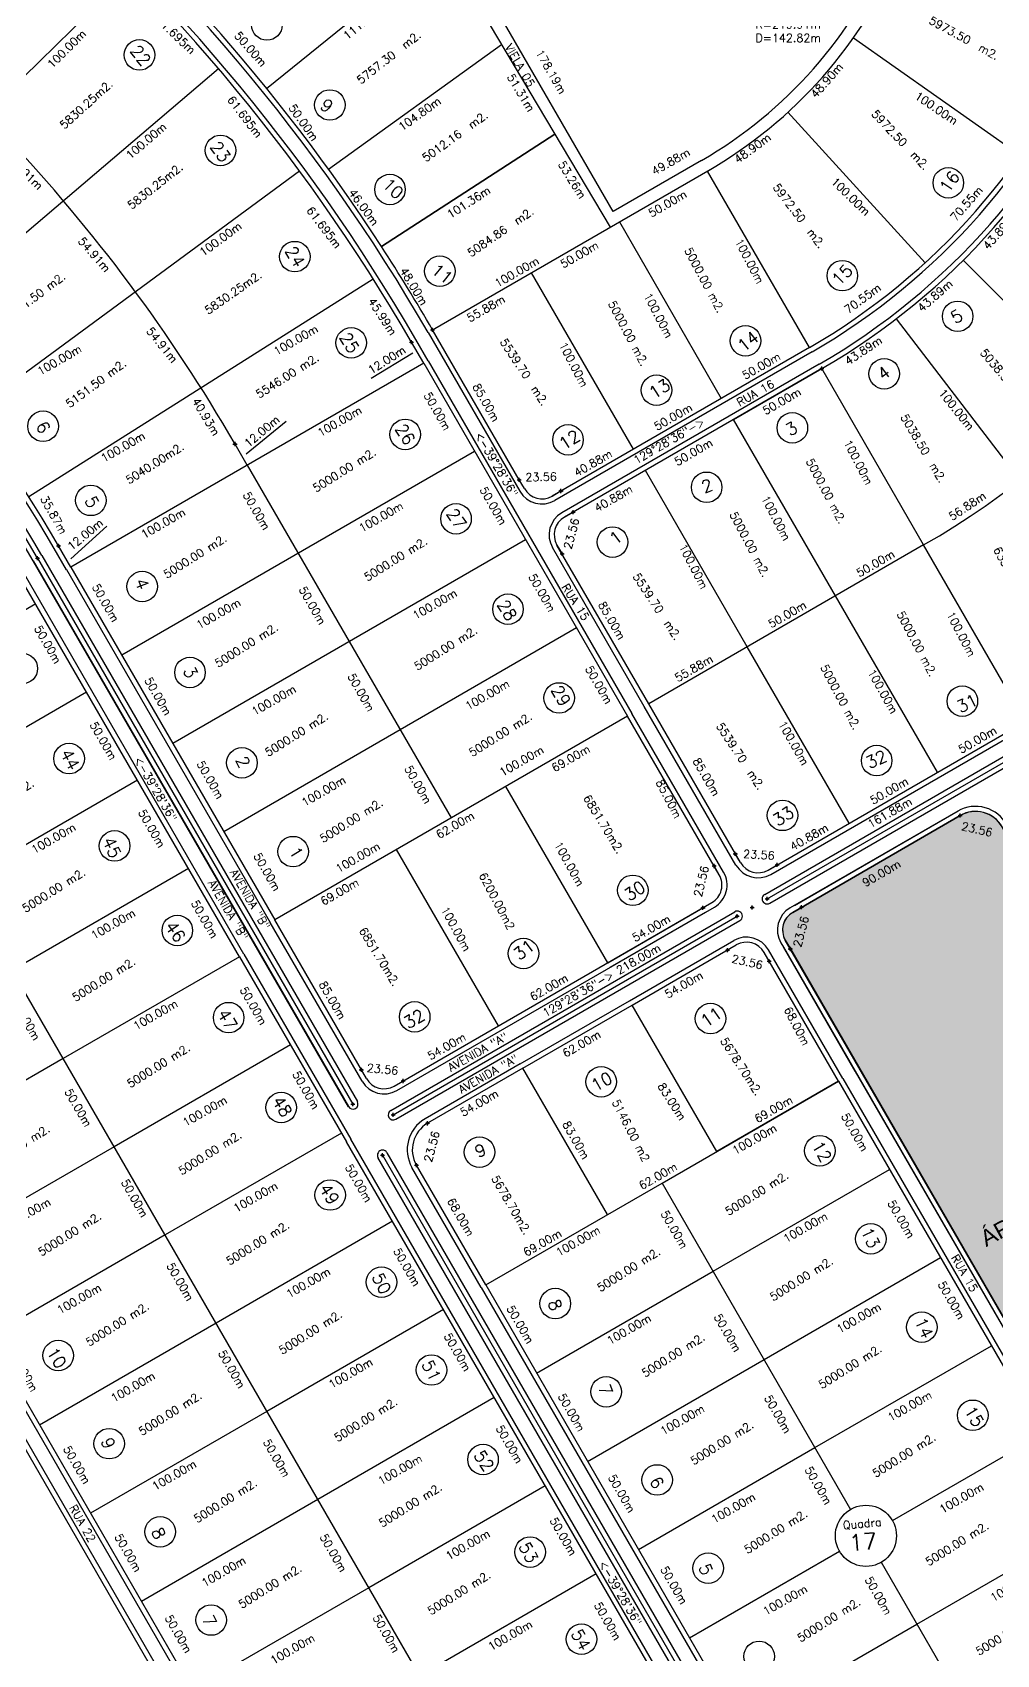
# Model space of a CAD drawing. Extents: x -23785941 to 8798891, y -8418521 to 21897894.
# Drawn here: x -23221 to -22748, y -3203 to -2406 of the extents above; entities that cross this region are included whole.
import ezdxf
from ezdxf.enums import TextEntityAlignment as Align

# ---------------------------------------------------------------- set-up
doc = ezdxf.new("R2010")
doc.units = 0
doc.header["$MEASUREMENT"] = 0
doc.header["$PDMODE"] = 34
doc.header["$PDSIZE"] = 1
doc.layers.get('0').update_dxf_attribs({"linetype": 'CONTINUOUS'})
for name, color, linetype in [('CALCADA', 3, 'CONTINUOUS'), ('REG60_100', 2, 'CONTINUOUS'), ('RUA', 1, 'CONTINUOUS'), ('VEGE', 102, 'CONTINUOUS'), ('VIEWPORT', 7, 'CONTINUOUS')]:
    doc.layers.add(name, color=color, linetype=linetype)
doc.styles.add('1_5MM', font='romans.shx', dxfattribs={"height": 6})
doc.styles.add('1MM', font='romans.shx', dxfattribs={"height": 4})
doc.styles.add('2MM', font='romans.shx', dxfattribs={"height": 8})

msp = doc.modelspace()

# ---------------------------------------------------------------- hatches: boundary and pattern name
at = {"layer": 'VEGE'}
h = msp.add_hatch(dxfattribs=at)
h.set_pattern_fill('GRASS', color=256, scale=5, angle=69.49536, style=0)
h.set_pattern_definition([(159.495356, (-17588.3454, 15679.0388), (-4.5499744, -2.07309746), [0.9375, -6.1335678]), (114.495356, (-17588.3454, 15679.039), (-4.5499744, -2.0730975), [0.9375, -4.0625]), (204.495356, (-17588.3454, 15679.039), (2.0730975, -4.5499744), [0.9375, -4.0625])])
h.paths.add_polyline_path([(-22745.3, -2796.22, 0.414409), (-22765.79, -2790.74), (-22765.79, -2790.74), (-22848.05, -2838.27, 0.414214), (-22851.7, -2851.93), (-22849.2, -2856.26), (-22849.2, -2856.26), (-22626.83, -3241.13), (-22535.37, -3159.56)])

# ---------------------------------------------------------------- linework, layer by layer
for p, q in [((-22936.12, -2494.18), (-23024.85, -2340.61)), ((-23032.07, -2343.17), (-22937.63, -2501.98)), ((-23106.26, -2433.8), (-23019.78, -2363.83)), ((-23233.88, -2436.27), (-23173.17, -2376.75)), ((-23075.88, -2473.51), (-22991.04, -2412.18)), ((-22818.19, -2408.9), (-22736.45, -2466.5)), ((-23282.27, -2553.67), (-23129.94, -2424.07)), ((-22850.45, -2445.52), (-22783, -2519.34)), ((-23049.86, -2511.46), (-22964.83, -2456.24)), ((-22964.83, -2456.24), (-23049.86, -2511.46)), ((-23049.86, -2511.46), (-22964.86, -2456.25)), ((-23251.24, -2592.87), (-23090.14, -2474.31)), ((-23024.8, -2552.34), (-22888.63, -2473.67)), ((-22892.83, -2469.16), (-22936.12, -2494.18)), ((-22839.8, -2560.94), (-22889.83, -2474.36)), ((-22933.12, -2499.37), (-22883.09, -2585.96)), ((-22764.31, -2518.1), (-22623.13, -2659.76)), ((-23223.05, -2634.15), (-23054, -2527.24)), ((-22976.41, -2524.39), (-22926.39, -2610.97)), ((-22797.32, -2546.98), (-22675.65, -2705.76)), ((-23024.8, -2552.34), (-23024.78, -2552.38)), ((-22982.27, -2625.94), (-23024.8, -2552.34)), ((-23054.9, -2576.05), (-23034.54, -2563.55)), ((-23029.19, -2568.74), (-23035.21, -2558.34)), ((-22839.8, -2560.94), (-22966.11, -2633.92)), ((-23029.19, -2568.74), (-23202.36, -2668.79)), ((-23029.19, -2568.74), (-23202.36, -2668.79)), ((-23029.19, -2568.74), (-22929.13, -2741.91)), ((-22833.8, -2571.33), (-22960.11, -2644.32)), ((-22877.09, -2596.35), (-22833.79, -2571.34)), ((-22833.79, -2571.34), (-22871.89, -2593.35)), ((-22783.77, -2657.92), (-22833.8, -2571.33)), ((-23096.64, -2597.23), (-23116.4, -2613.39)), ((-22827.06, -2682.93), (-22877.09, -2596.35)), ((-23115.77, -2618.76), (-23121.8, -2608.37)), ((-23004.17, -2612.03), (-23177.34, -2712.08)), ((-23115.77, -2618.76), (-23015.72, -2791.94)), ((-22979.77, -2630.27), (-22982.27, -2625.94)), ((-22870.35, -2707.95), (-22920.38, -2621.36)), ((-22966.11, -2633.92), (-22961.78, -2631.42)), ((-22960.11, -2644.32), (-22955.78, -2641.81)), ((-23184.66, -2648.76), (-23202.38, -2664.7)), ((-23202.36, -2668.79), (-23208.38, -2658.4)), ((-22979.16, -2655.32), (-23152.33, -2755.38)), ((-22918.74, -2735.9), (-22963.76, -2657.98)), ((-22963.76, -2657.98), (-22961.26, -2662.31)), ((-22783.77, -2657.92), (-22918.74, -2735.9)), ((-22733.74, -2744.51), (-22783.77, -2657.92)), ((-23220.92, -2665.64), (-23066.08, -2933.64)), ((-23119.58, -2860.03), (-23229.16, -2670.41)), ((-23202.36, -2668.79), (-23102.3, -2841.96)), ((-22777.03, -2769.52), (-22827.06, -2682.93)), ((-23219.64, -2686.86), (-23306.22, -2736.89)), ((-22954.14, -2698.61), (-23127.32, -2798.67)), ((-22820.33, -2794.53), (-22870.35, -2707.95)), ((-23194.62, -2730.15), (-23268.22, -2772.68)), ((-22873.71, -2813.83), (-22918.74, -2735.9)), ((-22929.13, -2741.91), (-23102.3, -2841.96)), ((-22884.1, -2819.84), (-22929.13, -2741.91)), ((-23169.61, -2773.45), (-23256.2, -2823.47)), ((-22938.85, -2863.01), (-22988.87, -2776.43)), ((-23206.16, -2910.07), (-23273.71, -2793.17)), ((-22848.05, -2838.27), (-22765.79, -2790.74)), ((-22848.05, -2838.27), (-22765.79, -2790.74)), ((-22992.53, -2894.03), (-23042.56, -2807.44)), ((-22873.71, -2813.83), (-22876.22, -2809.5)), ((-23144.6, -2816.74), (-23231.18, -2866.77)), ((-22884.1, -2819.84), (-22886.61, -2815.51)), ((-22860.05, -2817.49), (-22855.72, -2814.99)), ((-23043.62, -2923.55), (-22887.76, -2833.5)), ((-22887.76, -2833.5), (-22887.76, -2833.5)), ((-23057.28, -2919.89), (-23102.3, -2841.96)), ((-22938.85, -2863.01), (-22892.09, -2836)), ((-22937.59, -2865.18), (-22890.84, -2838.16)), ((-22848.05, -2838.27), (-22843.72, -2835.77)), ((-22926.84, -2883.79), (-22875.75, -2854.28)), ((-22825.57, -2921.14), (-22862.09, -2857.93)), ((-22851.7, -2851.93), (-22610.07, -3270.14)), ((-22851.7, -2851.93), (-22851.7, -2851.93)), ((-22851.7, -2851.93), (-22849.2, -2856.26)), ((-22851.7, -2851.93), (-22610.07, -3270.14)), ((-23119.58, -2860.03), (-23206.17, -2910.06)), ((-23119.58, -2860.03), (-23067.05, -2950.95)), ((-22980.52, -2914.81), (-22926.84, -2883.79)), ((-22885.32, -2955.66), (-22926.84, -2883.79)), ((-23094.57, -2903.33), (-23181.15, -2953.35)), ((-23206.17, -2910.06), (-23292.75, -2960.09)), ((-22895.99, -3446.9), (-23206.17, -2910.06)), ((-22980.52, -2914.81), (-23027.28, -2941.83)), ((-22939, -2986.68), (-22980.52, -2914.81)), ((-22912.16, -2971.17), (-22825.57, -2921.14)), ((-22825.57, -2921.14), (-22885.32, -2955.66)), ((-22825.57, -2921.14), (-22620.46, -3276.14)), ((-23181.15, -2953.35), (-23267.74, -3003.38)), ((-23069.55, -2946.62), (-23156.14, -2996.65)), ((-22814.41, -3388.21), (-23067.05, -2950.95)), ((-23292.75, -2960.09), (-23009.28, -3450.72)), ((-23303.14, -2966.09), (-23017.32, -3460.78)), ((-22998.74, -3021.2), (-23032.76, -2962.32)), ((-22887.14, -3014.46), (-22800.56, -2964.43)), ((-22998.74, -3021.2), (-22912.16, -2971.17)), ((-22912.16, -2971.17), (-22819.61, -3131.35)), ((-23044.54, -2989.91), (-23131.12, -3039.94)), ((-23156.14, -2996.65), (-23242.73, -3046.67)), ((-22862.13, -3057.76), (-22775.54, -3007.73)), ((-22973.73, -3064.49), (-22887.14, -3014.46)), ((-22998.74, -3021.2), (-22793.63, -3376.2)), ((-23019.52, -3033.2), (-23106.11, -3083.23)), ((-23131.12, -3039.94), (-23217.71, -3089.97)), ((-22948.72, -3107.78), (-22862.13, -3057.76)), ((-22837.12, -3101.05), (-22750.53, -3051.02)), ((-22994.51, -3076.5), (-23081.1, -3126.53)), ((-23106.11, -3083.23), (-23192.7, -3133.26)), ((-22799.11, -3136.84), (-22725.51, -3094.31)), ((-22923.7, -3151.08), (-22837.12, -3101.05)), ((-22969.5, -3119.79), (-23056.08, -3169.82)), ((-23081.1, -3126.53), (-23167.68, -3176.55)), ((-22787.09, -3187.64), (-22700.5, -3137.61)), ((-22898.69, -3194.37), (-22825.09, -3151.85)), ((-22804.6, -3157.33), (-22702.04, -3334.83)), ((-22944.48, -3163.08), (-23031.07, -3213.11)), ((-23056.08, -3169.82), (-23142.67, -3219.85)), ((-22873.67, -3237.66), (-22787.09, -3187.64))]:
    msp.add_line(p, q)
at = {"color": 100}
for p, q in [((-23066.01, -2933.75), (-23220.92, -2665.64)), ((-23218.75, -2664.39), (-23063.91, -2932.39)), ((-23216.59, -2663.14), (-23061.75, -2931.14)), ((-22861.79, -2829.47), (-22728.99, -2752.74)), ((-22860.54, -2831.63), (-22727.74, -2754.9)), ((-22859.29, -2833.8), (-22726.48, -2757.07)), ((-22847.14, -2834.86), (-22766.75, -2788.41)), ((-23045.36, -2935.53), (-22876.51, -2837.97)), ((-23044.11, -2937.69), (-22875.26, -2840.14)), ((-23042.86, -2939.85), (-22874.01, -2842.3)), ((-22801.18, -3392.11), (-23051.63, -2958.64)), ((-23049.41, -2957.5), (-22799.02, -3390.86)), ((-23047.24, -2956.25), (-22796.85, -3389.61))]:
    msp.add_line(p, q, dxfattribs=at)
at = {"color": 0}
msp.add_line((-22860.05, -2817.49), (-22733.74, -2744.51), dxfattribs=at)
at = {"color": 3}
for p, q in [((-22767.03, -2788.57), (-22849.3, -2836.1)), ((-22765.78, -2790.74), (-22848.05, -2838.27)), ((-22765.79, -2790.74), (-22765.79, -2790.74)), ((-22764.87, -2787.33), (-22764.87, -2787.33)), ((-22853.87, -2853.18), (-22853.85, -2853.22)), ((-22853.85, -2853.22), (-22852.62, -2855.35)), ((-22852.62, -2855.35), (-22852.62, -2855.35)), ((-22852.62, -2855.35), (-22612.23, -3271.39)), ((-22610.07, -3270.14), (-22851.7, -2851.93)), ((-22851.7, -2851.93), (-22851.68, -2851.97)), ((-22851.68, -2851.97), (-22849.2, -2856.26)), ((-22849.2, -2856.26), (-22849.2, -2856.26)), ((-22849.2, -2856.26), (-22610.07, -3270.14))]:
    msp.add_line(p, q, dxfattribs=at)
for centre in [(-23106.13, -2402.63), (-23168.72, -2417.36), (-23075.21, -2441.93), (-23128.88, -2464.23), (-23045.73, -2483.38), (-22771.65, -2480.14), (-23092.47, -2516.37), (-23021.26, -2523.55), (-22823.68, -2525.72), (-22767.07, -2545.68), (-23064.74, -2558.71), (-22871.2, -2557.67), (-22803.11, -2573.88), (-22914.87, -2581.96), (-23216.01, -2599.65), (-22848.2, -2600.4), (-23038.24, -2603.64), (-22958.34, -2606.32), (-22890.28, -2629.61), (-23192.58, -2636.03), (-23013.3, -2645.06), (-22936.47, -2656.5), (-23167.33, -2678.3), (-22987.8, -2689.48), (-23226.22, -2718.58), (-23143.9, -2720.49), (-22962.7, -2733.03), (-22764.76, -2734.57), (-23203.25, -2762.8), (-23118.4, -2764.91), (-22806.84, -2763.78), (-22853.03, -2790.67), (-23180.9, -2805.67), (-23093.29, -2808.46), (-22926.53, -2827.46), (-23150.12, -2847.15), (-22980.21, -2858.48), (-23124.92, -2889.95), (-23033.59, -2889.57), (-22888.36, -2890.43), (-22942.04, -2921.45), (-23099.1, -2934.11), (-23001.78, -2955.97), (-22834.71, -2955.3), (-23075.08, -2977.03), (-22809.7, -2998.59), (-23049.88, -3019.83), (-22964.59, -3030.34), (-22784.68, -3041.88), (-23208.57, -3055.81), (-23025.36, -3062.94), (-22939.58, -3073.63), (-22759.67, -3085.17), (-23183.56, -3099.11), (-23000.04, -3106.91), (-22914.56, -3116.92), (-23158.54, -3142.4), (-22976.94, -3152.32), (-22889.55, -3160.22), (-23133.53, -3185.69), (-22951.74, -3195.11), (-22864.53, -3203.51)]:
    msp.add_circle(centre, 7.5)
at = {"color": 5}
msp.add_circle((-22812.1, -3144.34), 15, dxfattribs=at)
for centre, radius, start, end in [((-23822.21, -3013.12), 920.97, 33.0048, 50.35425), ((-23822.25, -3013.09), 908.97, 30.01869, 50.35425), ((-23002.85, -2278.75), 219.92, 300.01865, 337.22869), ((-23002.85, -2278.75), 225.92, 300.01865, 337.22869), ((-23002.85, -2278.75), 325.92, 300.01865, 337.22869), ((-23002.85, -2278.75), 337.92, 300.01865, 337.22869), ((-23002.85, -2278.75), 437.92, 300.01865, 337.22869), ((-23822.25, -3013.09), 808.97, 30.01869, 43.36936), ((-23822.25, -3013.09), 708.97, 30.01869, 50.35425), ((-22971.11, -2625.27), 10, 210.01869, 300.01869), ((-22955.11, -2652.97), 10, 120.01869, 210.01869), ((-23048.62, -2914.89), 10, 210.01869, 300.01869), ((-23019.77, -2954.81), 15, 120.01869, 210.01869)]:
    msp.add_arc(centre, radius, start, end)
at = {"color": 100}
for centre, radius, start, end in [((-23822.23, -3013.07), 696.97, 30.01869, 50.35423), ((-23822.23, -3013.07), 699.47, 30.01869, 50.35423), ((-23822.23, -3013.07), 694.47, 30.01869, 50.35423), ((-22860.54, -2831.63), 2.5, 120.01719, 300.01719), ((-22875.26, -2840.14), 2.5, 300.01869, 120.01869), ((-23063.91, -2932.39), 2.5, 210.01766, 30.01766), ((-23044.11, -2937.69), 2.5, 120.01869, 300.01869), ((-23049.41, -2957.5), 2.5, 30.01863, 210.01863)]:
    msp.add_arc(centre, radius, start, end, dxfattribs=at)
at = {"color": 3}
for centre, radius, start, end in [((-22758.28, -2803.72), 17.49, 28.20999, 120.01869), ((-22758.28, -2803.72), 14.99, 30.01869, 120.01869), ((-22843.04, -2846.93), 12.5, 120.01869, 210.01869), ((-22843.04, -2846.93), 10, 120.01869, 210.01869), ((-22843.04, -2846.93), 10, 120.01869, 210.01869)]:
    msp.add_arc(centre, radius, start, end, dxfattribs=at)
at = {"color": 0}
for centre, start, end in [((-22865.06, -2808.83), 210.01869, 300.01869), ((-22892.76, -2824.84), 300.01869, 30.01869), ((-22843.04, -2846.93), 120.01869, 210.01869), ((-22843.04, -2846.93), 120.01869, 210.01869), ((-22870.75, -2862.94), 30.01869, 120.01869)]:
    msp.add_arc(centre, 10, start, end, dxfattribs=at)
for p in [(-23035.21, -2558.34), (-22833.79, -2571.34), (-22833.79, -2571.34), (-22833.79, -2571.34), (-23121.8, -2608.37), (-22982.27, -2625.94), (-22961.78, -2631.42), (-22955.78, -2641.81), (-23208.38, -2658.4), (-23218.75, -2664.39), (-22961.26, -2662.31), (-22765.79, -2790.74), (-22876.22, -2809.5), (-22886.61, -2815.51), (-22855.72, -2814.99), (-22860.54, -2831.63), (-22843.72, -2835.77), (-22892.09, -2836), (-22875.26, -2840.14), (-22867.9, -2835.88), (-22849.2, -2856.26), (-23063.91, -2932.39), (-23044.11, -2937.69), (-23049.41, -2957.5)]:
    msp.add_point(p)
at = {"color": 5}
msp.add_point((-22867.9, -2835.88), dxfattribs=at)
at = {"color": 0}
for p in [(-22880.08, -2856.78), (-22859.59, -2862.26), (-23059.78, -2915.56), (-23039.29, -2921.05), (-23027.28, -2941.83), (-23032.76, -2962.32)]:
    msp.add_point(p, dxfattribs=at)
at = {"layer": 'CALCADA'}
for p, q in [((-23026.96, -2553.59), (-22981.94, -2631.52)), ((-23027.02, -2567.48), (-23033.05, -2557.09)), ((-22838.55, -2563.11), (-22964.86, -2636.09)), ((-23027.02, -2567.48), (-22926.96, -2740.66)), ((-22835.05, -2569.17), (-22961.36, -2642.15)), ((-23204.52, -2670.05), (-23210.54, -2659.66)), ((-22920.9, -2737.16), (-22965.93, -2659.23)), ((-23117.42, -2858.78), (-23226.99, -2669.16)), ((-23204.52, -2670.04), (-23104.47, -2843.21)), ((-22875.88, -2815.08), (-22920.9, -2737.16)), ((-22881.94, -2818.58), (-22926.96, -2740.66)), ((-22858.8, -2819.65), (-22732.49, -2746.67)), ((-23042.36, -2925.71), (-22886.51, -2835.66)), ((-23059.44, -2921.14), (-23104.47, -2843.21)), ((-22928.09, -2881.63), (-22877, -2852.11)), ((-22823.41, -2919.89), (-22859.93, -2856.68)), ((-22817.35, -2916.39), (-22852.62, -2855.34)), ((-23117.42, -2858.78), (-23064.89, -2949.7)), ((-22981.77, -2912.65), (-22928.09, -2881.63)), ((-22981.77, -2912.65), (-23028.53, -2939.66)), ((-22823.41, -2919.89), (-22618.29, -3274.89)), ((-22817.35, -2916.39), (-22612.23, -3271.39)), ((-22812.24, -3386.96), (-23064.89, -2949.7)), ((-23294.92, -2961.34), (-23010.95, -3452.81)), ((-23300.98, -2964.84), (-23013.8, -3461.88)), ((-23000.91, -3022.45), (-23034.93, -2963.57)), ((-23000.91, -3022.45), (-22795.79, -3377.45))]:
    msp.add_line(p, q, dxfattribs=at)
for centre, radius, start, end in [((-23822.25, -3013.09), 918.47, 30.01869, 50.35425), ((-23822.25, -3013.09), 911.47, 30.01869, 50.35425), ((-23002.85, -2278.75), 328.42, 300.01865, 337.22869), ((-23002.85, -2278.75), 335.42, 300.01865, 337.22869), ((-23822.25, -3013.09), 706.47, 30.01869, 50.35425), ((-22971.11, -2625.27), 12.5, 210.01869, 300.01869), ((-22955.11, -2652.97), 12.5, 120.01869, 210.01869), ((-22892.76, -2824.84), 12.5, 300.01869, 30.01869), ((-22865.06, -2808.83), 12.5, 210.01869, 300.01869), ((-22870.75, -2862.94), 12.5, 30.01869, 120.01869), ((-23048.62, -2914.89), 12.5, 210.01869, 300.01869), ((-23019.77, -2954.81), 17.5, 120.01869, 210.01869)]:
    msp.add_arc(centre, radius, start, end, dxfattribs=at)
at = {"layer": 'REG60_100', "color": 3}
msp.add_lwpolyline([(-22745.3, -2796.22, 0.414409), (-22765.79, -2790.74), (-22765.79, -2790.74), (-22848.05, -2838.27, 0.414214), (-22851.7, -2851.93), (-22849.2, -2856.26), (-22849.2, -2856.26), (-22610.07, -3270.14, 0.414214), (-22596.4, -3273.8), (-22509.82, -3223.77, 0.414214), (-22506.16, -3210.11)], format="xyb", close=True, dxfattribs=at)
at = {"layer": 'REG60_100'}
msp.add_arc((-23822.23, -3013.09), 920.97, 30.01869, 33.00198, dxfattribs=at)
at = {"layer": 'VIEWPORT'}
msp.add_point((-23024.8, -2552.34), dxfattribs=at)

# ---------------------------------------------------------------- texts
at = {"style": '1MM'}
msp.add_text('12.00m', height=4, rotation=32.39839, dxfattribs=at).set_placement((-23047.35, -2567.06), align=Align.MIDDLE)
at = {"color": 1, "style": '1MM'}
for s, rotation, p in [('<-39%%d28\'36"', 300.45853, (-22993.38, -2618.39)), ('129%%d28\'36"->', 30.01869, (-22908.83, -2606.85)), ('<-39%%d28\'36" ', 300.39386, (-23160.04, -2778.95)), ('161.88m', 30.01869, (-22800.4, -2789.3)), ('129%%d28\'36"-> 218.00m', 30.01869, (-22941.87, -2871.58)), ('<-39%%d28\'36" ', 300.39386, (-22931.91, -3173.6))]:
    msp.add_text(s, height=4, rotation=rotation, dxfattribs=at).set_placement(p, align=Align.MIDDLE)
at = {"color": 5, "style": '1MM'}
for s, rotation, p in [('23.56', 347.13794, (-22757.58, -2797.51)), ('90.00m', 30.01841, (-22804.51, -2819.05)), ('23.56', 75.01869, (-22843.98, -2847.68))]:
    msp.add_text(s, height=4, rotation=rotation, dxfattribs=at).set_placement(p, align=Align.MIDDLE)
at = {"attachment_point": 1}
for s, insert, char_height, width, rotation, style in [('VIELA 05', (-22986.02, -2411.39), 4, 603.212, 299.80678, '1MM'), ('9', (-23077.21, -2438.34), 6, 7.631, 325.76566, '1_5MM'), ('16', (-22776.4, -2482.1), 6, 4.972, 55.44749, '1_5MM'), ('10', (-23045.75, -2477.18), 6, 2.438, 315.21315, '1_5MM'), ('11', (-23022.36, -2519.24), 6, 3.251, 321.99165, '1_5MM'), ('15', (-22829.47, -2526.92), 6, 4.972, 45.669, '1_5MM'), ('5', (-22771.36, -2544.51), 6, 0.71, 30.80889, '1_5MM'), ('14', (-22875.84, -2558.83), 6, 5.683, 38.77111, '1_5MM'), ('4', (-22807.32, -2572.67), 6, 2.841, 37.46536, '1_5MM'), ('13', (-22919.37, -2581.48), 6, 3.552, 32.59977, '1_5MM'), ('12', (-22963.62, -2606.47), 6, 7.103, 32.59796, '1_5MM'), ('3', (-22852.35, -2599.45), 6, 4.972, 28.65305, '1_5MM'), ('2', (-22893.57, -2626.99), 6, 2.131, 20.38261, '1_5MM'), ('5', (-23190.48, -2633.15), 6, 8.086, 297.43349, '1_5MM'), ('1', (-22938.75, -2653.38), 6, 1.421, 35.93221, '1_5MM'), ('4', (-23165.48, -2673.6), 6, 7.412, 289.62328, '1_5MM'), ('3', (-23142.17, -2716.71), 6, 9.434, 297.88901, '1_5MM'), ('44', (-23202.54, -2757.26), 6, 30, 297.86089, '1_5MM'), ('2', (-23116.33, -2760.8), 6, 6.739, 296.07082, '1_5MM'), ('45', (-23181.59, -2800.52), 6, 30, 294.52277, '1_5MM'), ('1', (-23090.42, -2805.21), 6, 4.527, 300.86236, '1_5MM'), ('46', (-23151.52, -2841.8), 6, 30, 304.82581, '1_5MM'), ('31', (-22985.89, -2857.41), 6, 1.421, 36.99939, '1_5MM'), ('47', (-23125.58, -2884.95), 6, 33, 300.59464, '1_5MM'), ('48', (-23098.91, -2927.61), 6, 33, 303.13729, '1_5MM'), ('9', (-23004.81, -2953.33), 6, 6.898, 20.89172, '1_5MM'), ('49', (-23075.67, -2970.61), 6, 23, 302.21784, '1_5MM'), ('50', (-23049.43, -3014.51), 6, 30, 296.81327, '1_5MM'), ('8', (-22962.9, -3027.46), 6, 4.927, 293.30382, '1_5MM'), ('51', (-23025.02, -3057.33), 6, 30, 296.30084, '1_5MM'), ('7', (-22938.03, -3069.23), 6, 3.942, 289.94847, '1_5MM'), ('9', (-23182.21, -3095.37), 6, 8.76, 292.13659, '1_5MM'), ('52', (-22999.93, -3101.54), 6, 23, 303.49414, '1_5MM'), ('6', (-22913.34, -3114.48), 6, 3.942, 299.09634, '1_5MM'), ('8', (-23157.82, -3139.47), 6, 7.412, 297.64467, '1_5MM'), ('53', (-22977.46, -3146.58), 6, 30, 297.889, '1_5MM'), ('5', (-22888.84, -3157.31), 6, 8.212, 292.78695, '1_5MM'), ('7', (-23132.87, -3182.43), 6, 8.76, 297.12529, '1_5MM'), ('54', (-22951.8, -3189.41), 6, 30, 298.09891, '1_5MM')]:
    msp.add_mtext(s, dxfattribs=dict(at, insert=insert, char_height=char_height, width=width, rotation=rotation, style=style))
at = {"char_height": 6, "attachment_point": 1, "style": '1_5MM'}
for s, insert, rotation in [('22', (-23169.03, -2411.69), 308.30125), ('23', (-23129.53, -2458.92), 305.83067), ('24', (-23092.34, -2510.43), 300.42828), ('25', (-23065.79, -2552.75), 301.82769), ('6', (-23214.56, -2596.39), 299.64457), ('26', (-23038.52, -2597.6), 302.65169), ('27', (-23013.48, -2639.14), 303.49408), ('28', (-22988.31, -2683.97), 301.3647), ('29', (-22961.79, -2725.97), 300.31499), ('31', (-22768.37, -2735.23), 26.44296), ('32', (-22812.92, -2762.55), 24.46826), ('33', (-22858.64, -2791.32), 33.0849), ('30', (-22931.56, -2828.02), 33.31114), ('32', (-23039.86, -2890.62), 31.17868), ('11', (-22893.94, -2890.09), 34.25197), ('10', (-22947.74, -2921.26), 29.23197), ('12', (-22833.63, -2949.69), 299.50431), ('13', (-22809.45, -2992.04), 296.15157), ('14', (-22783.07, -3036.32), 294.52274), ('10', (-23209.44, -3050.98), 301.36474), ('15', (-22758.94, -3079.77), 300.8623)]:
    msp.add_mtext(s, dxfattribs=dict(at, insert=insert, rotation=rotation))
at = {"color": 5, "insert": (-22756.97, -2995.63), "char_height": 8, "width": 305.392, "attachment_point": 1, "rotation": 28.83472, "style": '2MM'}
msp.add_mtext('\\fArial|b0|i0|c0|p34;ÁREA VERDE "B":\\P   60.220,50m2', dxfattribs=at)
at = {"color": 1, "insert": (-22823.59, -3137.17), "char_height": 4, "attachment_point": 1, "rotation": 5.03393, "style": '1MM'}
msp.add_mtext('Quadra', dxfattribs=at)
at = {"color": 1, "insert": (-22820.72, -3143.95), "char_height": 8, "width": 20.682, "attachment_point": 1, "rotation": 5.03393, "style": '2MM'}
msp.add_mtext('17', dxfattribs=at)
at = {"layer": 'REG60_100', "style": '1MM'}
for s, rotation, p in [('111.24m', 38.97758, (-23058.62, -2401.02)), ('61.695m', 316.45202, (-23150.79, -2407.58)), ('100.00m', 44.43202, (-23204.47, -2414.37)), ('50.00m', 311.51268, (-23114.11, -2414.47)), ('51.31m', 301.27436, (-22981.44, -2435.93)), ('48.90m', 48.62286, (-22831.32, -2429.85)), ('100.00m', 325.93115, (-22777.5, -2443.53)), ('61.695m', 307.47106, (-23116.94, -2447.73)), ('50.00m', 305.3745, (-23088.17, -2450.54)), ('104.80m', 35.71619, (-23031.19, -2446.3)), ('100.00m', 40.39111, (-23165.44, -2459.52)), ('48.90m', 36.21508, (-22867.78, -2463.17)), ('54.91m', 316.45202, (-23224.51, -2475.41)), ('53.26m', 301.83876, (-22956.3, -2478.63)), ('46.00m', 306.34675, (-23058.57, -2492.1)), ('101.36m', 32.85091, (-23007.08, -2489.62)), ('100.00m', 315.99059, (-22819.59, -2486.85)), ('70.55m', 48.62286, (-22762.72, -2490.27)), ('61.695m', 307.47106, (-23078.07, -2502.06)), ('50.00m', 30.01869, (-22909.48, -2490.33)), ('43.89m', 48.62425, (-22746.81, -2504.28)), ('54.91m', 311.25271, (-23190.85, -2515.37)), ('100.00m', 36.35028, (-23128.94, -2507.73)), ('100.00m', 297.53972, (-22869.22, -2518.55)), ('50.00m', 30.01869, (-22952.77, -2515.34)), ('48.00m', 301.51202, (-23034, -2530.93)), ('100.00m', 30.01869, (-22983.48, -2523.9)), ('70.55m', 36.22313, (-22813.76, -2536.91)), ('43.89m', 41.18202, (-22778.18, -2535.55)), ('45.99m', 303.04115, (-23049.41, -2545.78)), ('55.88m', 30.01869, (-22998.61, -2541.83)), ('100.00m', 297.53972, (-22913.96, -2545.22)), ('54.91m', 309.04801, (-23157.56, -2559.75)), ('100.00m', 30.01869, (-23091.97, -2557.26)), ('100.00m', 30.01869, (-23208.03, -2567.08)), ('100.00m', 297.53972, (-22955.56, -2569.34)), ('43.89m', 33.7398, (-22813.34, -2562.48)), ('50.00m', 30.01869, (-22863.45, -2569.99)), ('85.00m', 300.01869, (-22998.51, -2587.98)), ('40.93m', 301.16425, (-23136.01, -2594.96)), ('50.00m', 300.01869, (-23022.45, -2592.27)), ('50.00m', 30.01869, (-22853.44, -2587.31)), ('100.00m', 308.85933, (-22767.64, -2591.45)), ('12.00m', 40.12621, (-23108.63, -2602.12)), ('100.00m', 30.01869, (-23070.48, -2597.21)), ('50.00m', 30.01869, (-22906.74, -2595)), ('100.00m', 30.01869, (-23176.81, -2609.77)), ('50.00m', 30.01869, (-22896.74, -2612.32)), ('100.00m', 297.53972, (-22815.82, -2617.31)), ('40.88m', 30.01869, (-22946.08, -2617.73)), ('23.56', 1.04322, (-22971.54, -2624.5)), ('35.87m', 299.37227, (-23210.75, -2643.17)), ('50.00m', 300.01869, (-23111.21, -2641.2)), ('50.00m', 300.01869, (-22995, -2638.66)), ('40.88m', 30.01869, (-22936.08, -2635.05)), ('100.00m', 297.53972, (-22856.23, -2644.7)), ('56.88m', 33.7398, (-22762.35, -2638.81)), ('100.00m', 30.01869, (-23157.07, -2647.24)), ('100.00m', 30.01869, (-23050.14, -2644.13)), ('12.00m', 39.52181, (-23195.36, -2652.77)), ('23.56', 75.01869, (-22956.66, -2652.38)), ('100.00m', 297.53972, (-22896.72, -2668.42)), ('50.00m', 30.01869, (-22807.41, -2666.96)), ('50.00m', 300.01869, (-22971.08, -2681.34)), ('50.00m', 300.01869, (-23185.28, -2686.36)), ('50.00m', 300.01869, (-23083.77, -2687.59)), ('100.00m', 30.01869, (-23023.73, -2686.97)), ('100.00m', 30.01869, (-23129.96, -2691.61)), ('85.00m', 300.15731, (-22936.82, -2695.03)), ('50.00m', 30.01869, (-22850.71, -2691.98)), ('100.00m', 297.53972, (-22765.32, -2701.65)), ('50.00m', 300.01869, (-23213.65, -2706.77)), ('55.88m', 30.01869, (-22896.55, -2718.46)), ('50.00m', 300.01869, (-23159.54, -2732.19)), ('50.00m', 300.01869, (-23059.85, -2730.27)), ('50.00m', 300.01869, (-22943.16, -2726.6)), ('100.00m', 299.41172, (-22803.8, -2729.76)), ('100.00m', 30.01869, (-23102.79, -2734.09)), ('100.00m', 30.01869, (-22997.95, -2731.47)), ('50.00m', 300.01869, (-23186.4, -2754.02)), ('100.00m', 299.76222, (-22847.55, -2755.2)), ('50.00m', 30.01869, (-22757.39, -2753.55)), ('100.00m', 30.01869, (-22981.16, -2763.97)), ('69.00m', 30.01869, (-22957, -2762.63)), ('85.00m', 300.28037, (-22890.38, -2771.81)), ('50.00m', 300.01869, (-23133.92, -2773.17)), ('50.00m', 300.01869, (-23031.93, -2775.54)), ('100.00m', 30.01869, (-23078.32, -2778.74)), ('85.00m', 297.72546, (-22908.85, -2782.56)), ('50.00m', 30.01869, (-22800.68, -2778.56)), ('50.00m', 300.01869, (-23162.63, -2797.07)), ('62.00m', 30.01869, (-23013.72, -2795.4)), ('100.00m', 30.01869, (-23210.91, -2801.93)), ('40.88m', 30.01869, (-22840.02, -2801.3)), ('50.00m', 300.01869, (-23106, -2818.43)), ('100.00m', 30.01869, (-23061.53, -2811.24)), ('100.00m', 298.7984, (-22957.68, -2814.5)), ('23.56', 356.52509, (-22864.64, -2809.98)), ('23.56', 76.24165, (-22892.93, -2823.05)), ('69.00m', 30.01869, (-23070.43, -2828.17)), ('50.00m', 300.01869, (-23136.69, -2841.59)), ('100.00m', 30.01869, (-23181.64, -2844.03)), ('100.00m', 298.7984, (-23013.31, -2846.37)), ('54.00m', 30.01869, (-22917.47, -2846.04)), ('23.56', 347.13794, (-22870.32, -2862.61)), ('85.00m', 300.01869, (-23073.92, -2881.44)), ('62.00m', 30.01869, (-22967.69, -2875.06)), ('54.00m', 30.01869, (-22901.46, -2873.75)), ('50.00m', 300.01869, (-23223.98, -2891.67)), ('100.00m', 30.01869, (-23160.88, -2888.51)), ('50.00m', 300.01869, (-23112.73, -2884.14)), ('68.00m', 297.6952, (-22845.95, -2894.12)), ('62.00m', 30.01869, (-22951.68, -2902.77)), ('54.00m', 30.01869, (-23017.91, -2904.07)), ('23.56', 354.36706, (-23049.37, -2915.3)), ('50.00m', 300.01869, (-23086.93, -2925.53)), ('83.00m', 302.62333, (-22907.34, -2931.13)), ('50.00m', 300.01869, (-23198.74, -2934.17)), ('100.00m', 30.01869, (-23136.63, -2935.85)), ('54.00m', 30.01869, (-23001.9, -2931.78)), ('69.00m', 30.01869, (-22857.44, -2934.94)), ('50.00m', 300.01869, (-22817.55, -2946.2)), ('23.56', 75.01869, (-23025.21, -2953.23)), ('83.00m', 300.01869, (-22954.42, -2950.09)), ('100.00m', 30.01869, (-22866.87, -2949.62)), ('50.00m', 300.01869, (-23061.1, -2971.21)), ('50.00m', 300.01869, (-23171.04, -2978.64)), ('62.00m', 30.01869, (-22914.16, -2967.7)), ('100.00m', 30.01869, (-23111.73, -2977.98)), ('100.00m', 30.01869, (-23223.22, -2985.88)), ('68.00m', 300.01869, (-23010.98, -2987.84)), ('50.00m', 300.01869, (-22906.11, -2993.98)), ('50.00m', 300.01869, (-22794.77, -2988.88)), ('100.00m', 30.01869, (-22953.45, -2999.65)), ('100.00m', 30.01869, (-22841.85, -2992.91)), ('69.00m', 30.01869, (-22970.87, -3000.47)), ('50.00m', 300.01869, (-23037.39, -3012.39)), ('50.00m', 300.01869, (-23148.69, -3019.59)), ('100.00m', 30.01869, (-23085.84, -3020.01)), ('100.00m', 30.01869, (-23198.31, -3028)), ('50.00m', 300.01869, (-22770.08, -3028.71)), ('50.00m', 300.01869, (-22981.79, -3040.57)), ('100.00m', 30.01869, (-22815.65, -3037.35)), ('100.00m', 30.01869, (-22928.44, -3042.94)), ('50.00m', 300.01869, (-22880, -3044.72)), ('50.00m', 300.01869, (-23012.56, -3054.14)), ('50.00m', 300.01869, (-23225.18, -3064.16)), ('50.00m', 300.01869, (-23123.34, -3062.51)), ('100.00m', 30.01869, (-23171.91, -3071.22)), ('100.00m', 30.01869, (-23065.07, -3064.49)), ('50.00m', 300.01869, (-22956.63, -3083.72)), ('100.00m', 30.01869, (-22902.24, -3087.38)), ('50.00m', 300.01869, (-22855.32, -3084.56)), ('100.00m', 30.01869, (-22790.64, -3080.64)), ('50.00m', 300.01869, (-23101.36, -3106.15)), ('50.00m', 300.01869, (-22987.07, -3099.37)), ('50.00m', 300.01869, (-23199.39, -3109.52)), ('100.00m', 30.01869, (-23151.66, -3114.51)), ('100.00m', 30.01869, (-23040.83, -3111.83)), ('50.00m', 300.01869, (-22835.45, -3119.66)), ('50.00m', 300.01869, (-22931.95, -3123.56)), ('100.00m', 30.01869, (-22765.2, -3125.8)), ('100.00m', 30.01869, (-22877.22, -3130.67)), ('50.00m', 300.01869, (-22960.63, -3144.62)), ('50.00m', 300.01869, (-23174.23, -3152.67)), ('50.00m', 300.01869, (-23073.47, -3152.73)), ('100.00m', 30.01869, (-23007.51, -3148.7)), ('100.00m', 30.01869, (-23127.42, -3161.86)), ('50.00m', 300.01869, (-22906.31, -3168.61)), ('50.00m', 300.01869, (-22805.95, -3173.71)), ('100.00m', 30.01869, (-22740.19, -3169.09)), ('50.00m', 300.01869, (-22938.86, -3186.19)), ('100.00m', 30.01869, (-22851.79, -3175.82)), ('50.00m', 300.01869, (-23149.55, -3192.5)), ('50.00m', 300.01869, (-23047.5, -3192.31)), ('100.00m', 30.01869, (-22986.74, -3193.18)), ('100.00m', 30.01869, (-23093.58, -3199.91))]:
    msp.add_text(s, height=4, rotation=rotation, dxfattribs=at).set_placement(p, align=Align.MIDDLE)
for s, rotation, p in [('5973.50  m2.', 331.23702, (-22765.47, -2411.88)), ('5757.30  m2.', 38.31439, (-23044.3, -2421.07)), ('5830.25m2.', 42.04976, (-23192.71, -2443.99)), (' 5972.50  m2.', 313.62385, (-22798.41, -2460.24)), (' 5012.16  m2.', 35.78273, (-23013.06, -2460.72)), ('5830.25m2.', 38.23203, (-23159.01, -2484.24)), (' 5972.50  m2.', 307.27746, (-22848.31, -2497.18)), (' 5084.86  m2.', 34.61808, (-22990.81, -2507.7)), ('5000.00 m2.', 297.95063, (-22894.14, -2529.39)), ('5151.50 m2.', 37.01784, (-23217.97, -2538.52)), ('5830.25m2.', 34.92705, (-23120.87, -2536.62)), ('5000.00 m2.', 297.95063, (-22931.61, -2555.53)), ('5539.70  m2.', 303.44018, (-22982.47, -2574.79)), ('5038.50  m2.', 310.16618, (-22744.98, -2578.99)), ('5151.50 m2.', 37.01784, (-23188.13, -2581.15)), ('5546.00 m2.', 32.59915, (-23094.39, -2577.58)), ('5038.50  m2.', 300.69485, (-22786.59, -2612.1)), ('5040.00m2.', 32.59915, (-23159.44, -2620.46)), ('5000.00 m2.', 32.20035, (-23066.45, -2623.85)), ('5000.00 m2.', 297.95063, (-22834.49, -2632.95)), ('5000.00 m2.', 297.95063, (-22871.96, -2659.09)), ('5000.00 m2.', 32.20035, (-23139.69, -2666.11)), ('5000.00 m2.', 32.20035, (-23041.24, -2667.53)), (' 6337.50 m2.', 298.81236, (-22742.88, -2675.03)), ('5539.70  m2.', 303.44018, (-22917.28, -2689.9)), ('5000.00 m2.', 297.95063, (-22789.94, -2707.93)), ('5000.00 m2.', 32.20035, (-23114.47, -2709.8)), ('5000.00 m2.', 32.20035, (-23016.69, -2711.29)), ('5000.00 m2.', 297.95063, (-22827.41, -2734.06)), ('5000.00 m2.', 32.20035, (-23089.92, -2753.55)), ('5000.00 m2.', 32.20035, (-22989.8, -2753.64)), ('5539.70  m2.', 303.44018, (-22876.35, -2763.36)), ('5000.00 m2.', 32.20035, (-23234.3, -2786.43)), ('5000.00 m2.', 32.20035, (-23063.04, -2795.9)), ('6851.70m2.', 301.48598, (-22943.57, -2796.62)), ('5000.00 m2.', 32.20035, (-23209.08, -2830.12)), ('6851.70m2.', 301.48598, (-23053.62, -2861.73)), ('5000.00 m2.', 32.20035, (-23184.53, -2873.87)), ('5000.00 m2.', 32.20035, (-23157.65, -2916.23)), ('5678.70m2.', 302.95888, (-22875.93, -2915.66)), ('5000.00 m2.', 32.20035, (-23226.51, -2956.06)), ('5000.00 m2.', 32.20035, (-23132.4, -2959.02)), ('5678.70m2.', 300.3708, (-22988.95, -2983.5)), ('5000.00 m2.', 32.20035, (-22863.97, -2978.9)), ('5000.00 m2.', 32.20035, (-23201.27, -2998.86)), ('5000.00 m2.', 32.20035, (-23108.95, -3003.28)), ('5000.00 m2.', 32.20035, (-22926.88, -3016.34)), ('5000.00 m2.', 32.20035, (-22842.07, -3020.87)), ('5000.00 m2.', 32.20035, (-23177.82, -3043.11)), ('5000.00 m2.', 32.20035, (-23083.06, -3047.08)), ('5000.00 m2.', 32.20035, (-22904.97, -3058.3)), ('5000.00 m2.', 32.20035, (-22818.17, -3063.93)), ('5000.00 m2.', 32.20035, (-23151.93, -3086.92)), ('5000.00 m2.', 32.20035, (-23055.93, -3089.99)), ('5000.00 m2.', 32.20035, (-22881.08, -3101.36)), ('5000.00 m2.', 32.20035, (-22791.73, -3107.48)), ('5000.00 m2.', 32.20035, (-23124.79, -3129.82)), ('5000.00 m2.', 32.20035, (-23034.02, -3131.95)), ('5000.00 m2.', 32.20035, (-22854.64, -3144.91)), ('5000.00 m2.', 32.20035, (-22765.69, -3150.89)), ('5000.00 m2.', 32.20035, (-23102.89, -3171.79)), ('5000.00 m2.', 32.20035, (-23010.13, -3175.01)), ('5000.00 m2.', 32.20035, (-22828.6, -3188.32)), ('5000.00 m2.', 32.20035, (-22740.99, -3194.85))]:
    msp.add_text(s, height=4, rotation=rotation, dxfattribs=at).set_placement(p, align=Align.BOTTOM_CENTER)
at = {"layer": 'REG60_100', "char_height": 4, "width": 73.049, "attachment_point": 1, "style": '1MM'}
for s, insert, rotation in [('6200.00m2', (-22998.68, -2818.18), 297.93456), ('5146.00 m2', (-22933.34, -2929.54), 297.18011)]:
    msp.add_mtext(s, dxfattribs=dict(at, insert=insert, rotation=rotation))
at = {"layer": 'RUA', "style": '1MM'}
for s, rotation, p in [('178.19m', 300.01861, (-22966.65, -2425.63)), ('49.88m  ', 30.02361, (-22905.53, -2468.32))]:
    msp.add_text(s, height=4, rotation=rotation, dxfattribs=at).set_placement(p, align=Align.MIDDLE)
at = {"layer": 'RUA', "insert": (-22866.28, -2400.35), "char_height": 4, "width": 83.057, "attachment_point": 1, "style": '1MM'}
msp.add_mtext('R=219.91m\\PD=142.82m', dxfattribs=at)
at = {"layer": 'RUA', "char_height": 4, "attachment_point": 1, "style": '1_5MM'}
for s, insert, width, rotation in [('RUA 16', (-22876.02, -2586.61), 808.839, 29.86061), ('RUA 15', (-22958.35, -2676.41), 808.839, 302.43608), ('\\Fromant.shx;AVENIDA "B"', (-23120.96, -2816.51), 1478.691, 300.07689), ('\\Fromant.shx;AVENIDA "B"', (-23131.68, -2821.78), 1478.691, 300.07689), ('\\Fromant.shx;AVENIDA "A"', (-23017.78, -2913.1), 1478.691, 29.55169), ('\\Fromant.shx;AVENIDA "A"', (-23012.61, -2923.86), 1478.691, 29.55169), ('RUA 15', (-22766.96, -3005.72), 808.839, 299.88869), ('RUA 22', (-23199.88, -3128.54), 808.839, 299.71282)]:
    msp.add_mtext(s, dxfattribs=dict(at, insert=insert, width=width, rotation=rotation))

doc.saveas('drawing.dxf')
